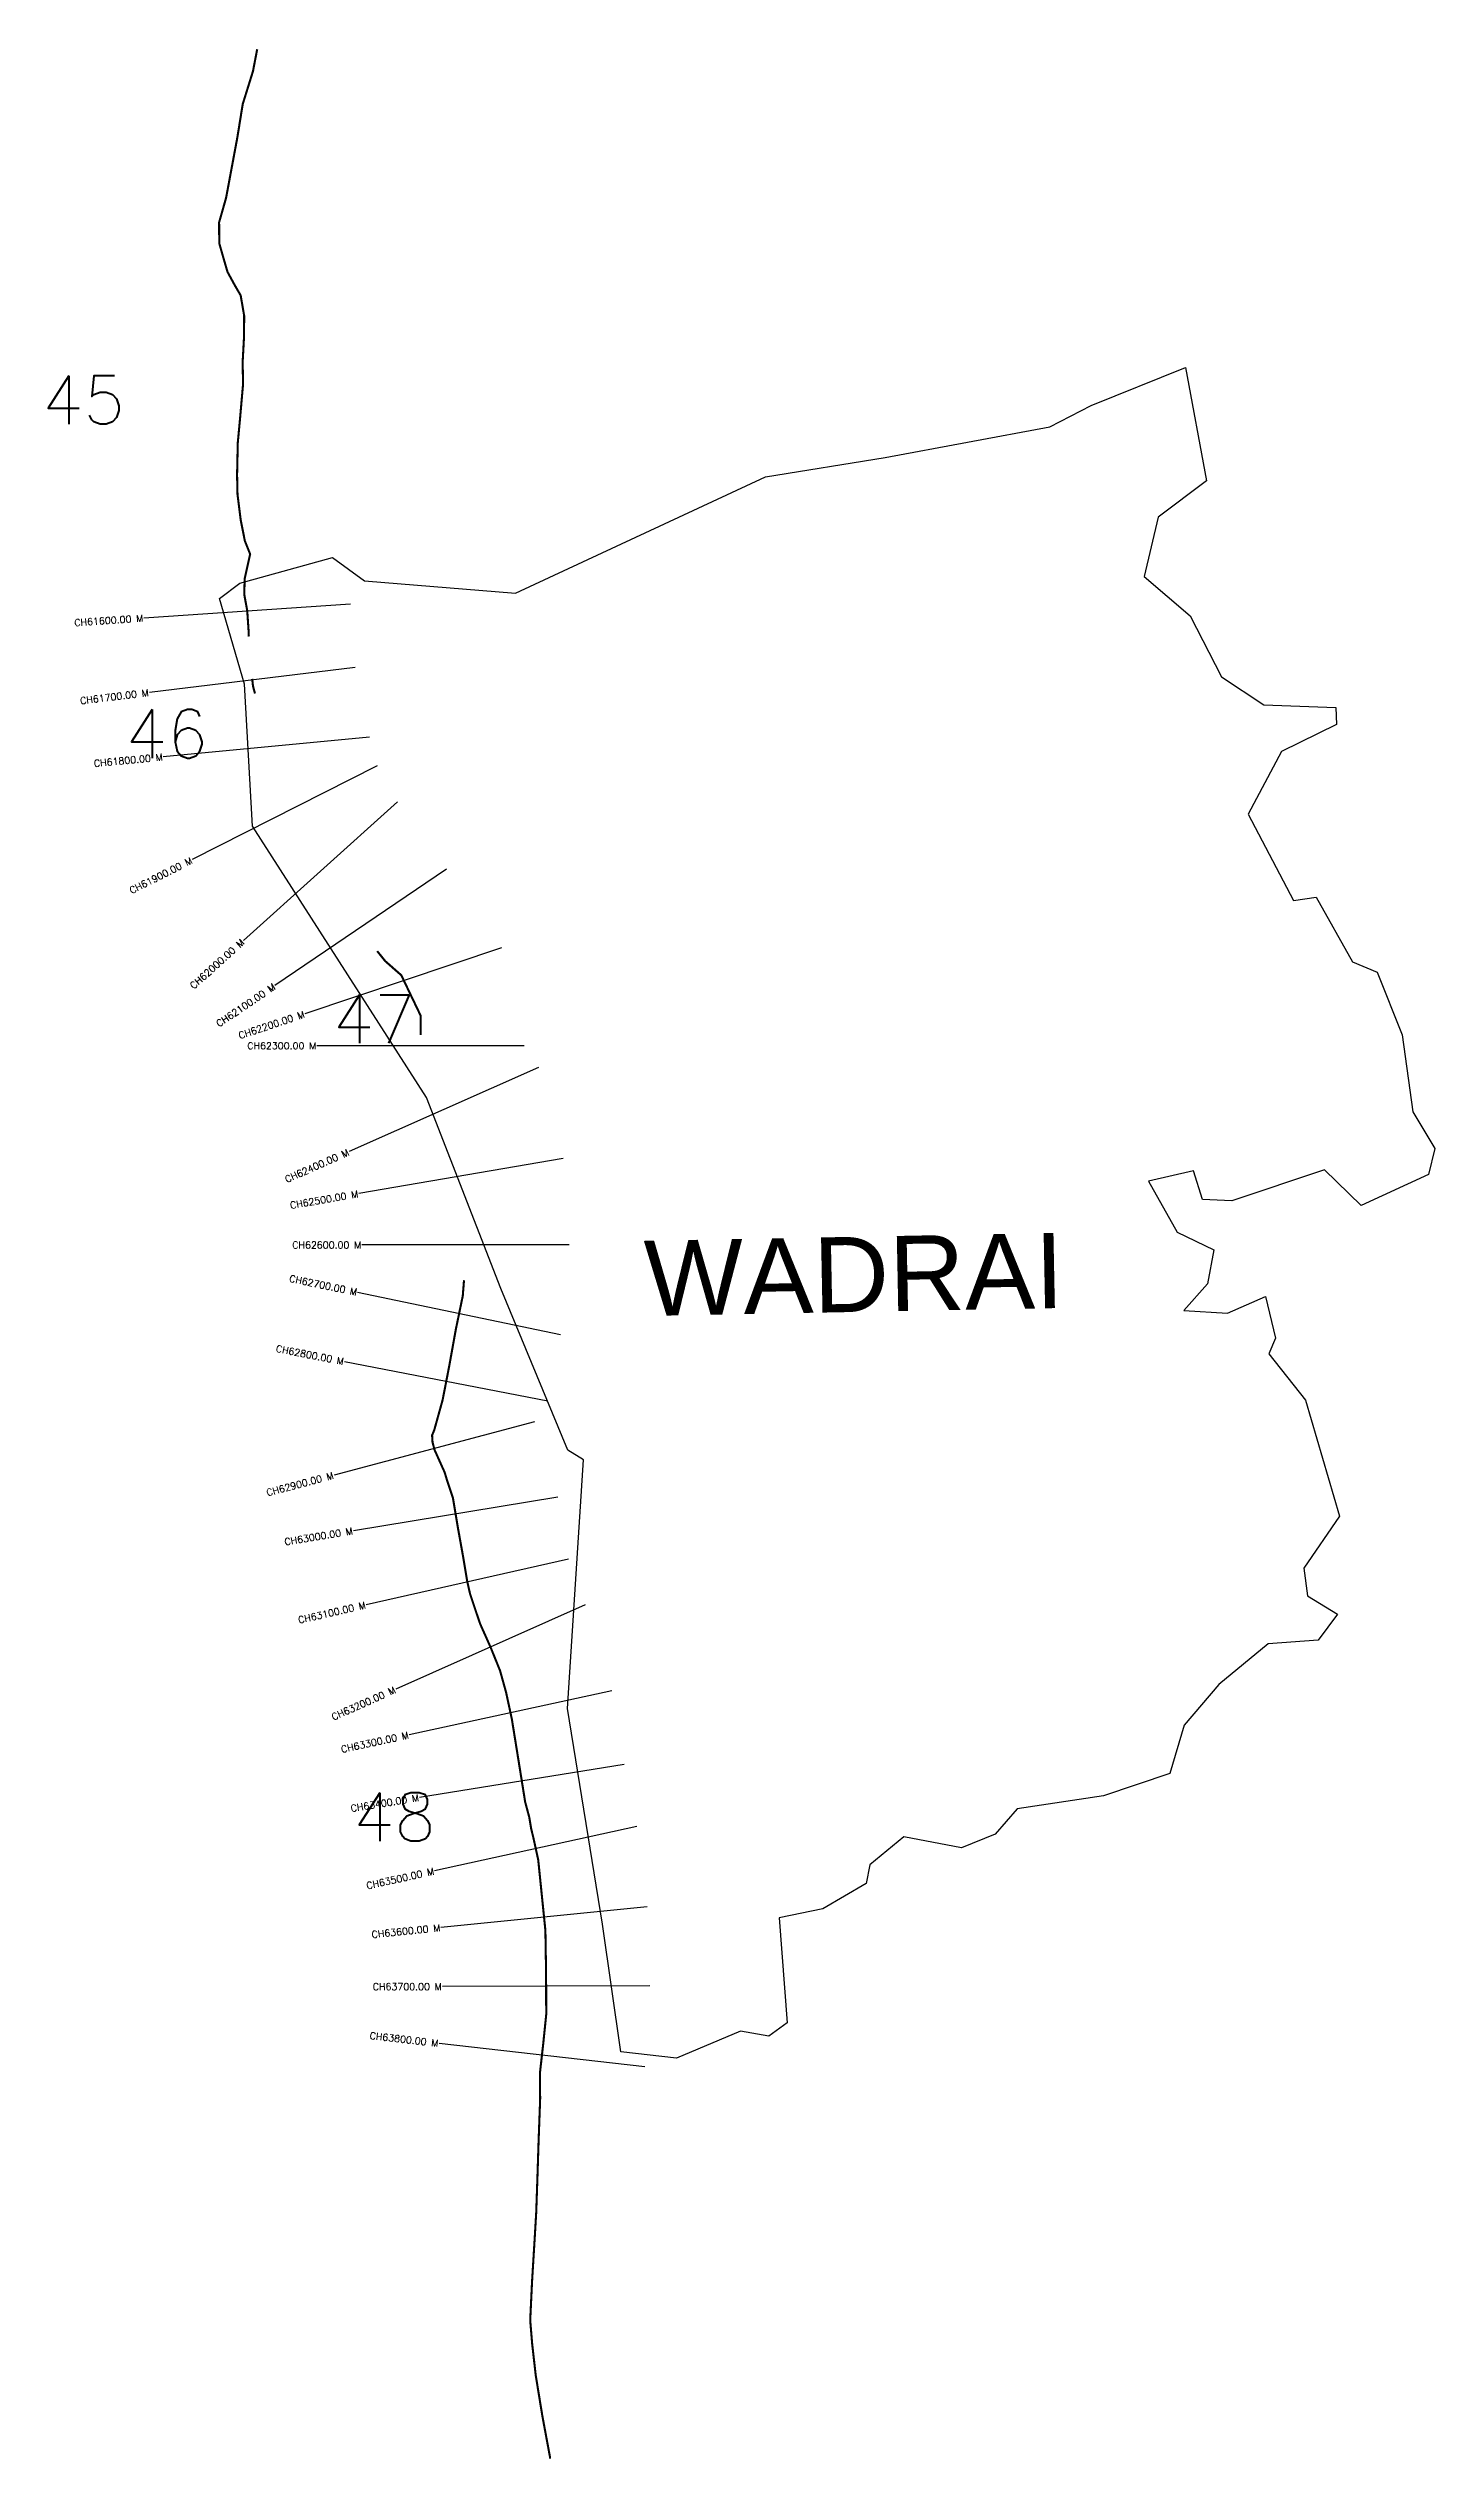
# Model space of a CAD drawing. Header units: metres. Extents: x 259307 to 261314, y 2174607 to 2178096.
import ezdxf
from ezdxf.enums import TextEntityAlignment as Align

# ---------------------------------------------------------------- set-up
doc = ezdxf.new("R2010")
doc.units = ezdxf.units.M
for name, color, linetype in [('CS', 134, 'Continuous'), ('CSMark', 6, 'Continuous'), ('NATURALLY PROTECTED', 3, 'Continuous'), ('village', 3, 'Continuous'), ('VILLAGE NAME', 250, 'Continuous')]:
    doc.layers.add(name, color=color, linetype=linetype)
doc.styles.get("Standard").update_dxf_attribs({"font": 'simplex.shx'})

msp = doc.modelspace()

# ---------------------------------------------------------------- linework, layer by layer
at = {"color": 6, "flags": 128}
msp.add_lwpolyline([(260816.5, 2177578.7), (260953.1, 2177634)], dxfattribs=at)
at = {"layer": 'CS'}
for p, q in [((259744.5, 2177291.4), (259445.2, 2177271.2)), ((259751, 2177199.7), (259453.1, 2177163.7)), ((259771.9, 2177098.9), (259473.3, 2177070.4)), ((259782.9, 2177057.5), (259515.3, 2176921.9)), ((259812.4, 2177005.3), (259589.2, 2176804.9)), ((259883.2, 2176908), (259634.8, 2176739.8)), ((259962.7, 2176794.1), (259678.2, 2176698.8)), ((259995.7, 2176652.5), (259695.7, 2176652.4)), ((260016.5, 2176621), (259742.2, 2176499.4)), ((260051.9, 2176489.4), (259756.3, 2176438.5)), ((260060.8, 2176364.3), (259760.8, 2176364.3)), ((260048.3, 2176234.4), (259754.6, 2176295.6)), ((260030, 2176138.1), (259735.6, 2176195.4)), ((260010.4, 2176108.3), (259720.4, 2176031.4)), ((260044.4, 2175999.6), (259748.4, 2175950.9)), ((260059.7, 2175909.8), (259767.1, 2175843.6)), ((260083.8, 2175843.7), (259809.7, 2175721.7)), ((260122.5, 2175719), (259829.3, 2175655.6)), ((260140.4, 2175612.5), (259844.2, 2175564.9)), ((260158.9, 2175523.1), (259866, 2175458.6)), ((260173.6, 2175406.7), (259875.2, 2175376.6)), ((260177.4, 2175292.2), (259877.4, 2175291.3)), ((260170.4, 2175175.1), (259872.4, 2175209.1))]:
    msp.add_line(p, q, dxfattribs=at)
at = {"layer": 'NATURALLY PROTECTED', "const_width": 3, "flags": 128}
for points in [[(259609.2, 2178094.2), (259603.1, 2178062.4), (259588.3, 2178015), (259580.5, 2177966.7), (259564.2, 2177879.3), (259554.1, 2177843.8), (259554.3, 2177813.5), (259560.5, 2177791.7), (259566.3, 2177771.9), (259577.1, 2177752.2), (259585.3, 2177738.1), (259590.4, 2177708.4), (259590.1, 2177677.2), (259588.2, 2177642.3), (259588.7, 2177609.1), (259584.4, 2177560.1), (259581.1, 2177524.7), (259580.1, 2177478.5), (259580.7, 2177450.2), (259585.3, 2177413.5), (259591.3, 2177383.1), (259599, 2177363.8), (259591.1, 2177328.3), (259590.5, 2177305.4), (259594.8, 2177281.9), (259596.9, 2177250.6), (259597.1, 2177244.6)], [(259606, 2177162.1), (259603.2, 2177172.6), (259601.9, 2177183.3)], [(259782.9, 2176789.4), (259794.5, 2176775), (259817.8, 2176754.5), (259845.7, 2176696.3), (259845.7, 2176668.1)], [(259908.6, 2176313.3), (259906.8, 2176290.6), (259896.8, 2176242.4), (259887.2, 2176189.2), (259877.6, 2176139.9), (259865.4, 2176096.1), (259862.4, 2176089), (259863, 2176079), (259865.9, 2176067.9), (259880.6, 2176035.2), (259884.1, 2176023.4), (259892.5, 2175998.5), (259899.4, 2175957), (259907.5, 2175912), (259913.1, 2175878.2), (259917.3, 2175859.6), (259927.3, 2175829.7), (259932.1, 2175815.7), (259947.1, 2175782.1), (259960.7, 2175748.5), (259969.5, 2175716.9), (259977.8, 2175678.4), (259987.9, 2175615.8), (259997.1, 2175558.4), (260003, 2175536.4), (260005.8, 2175519.6), (260008.9, 2175507.1), (260016, 2175474.6), (260026.4, 2175372.4), (260027.4, 2175309.6), (260027.6, 2175251), (260023.4, 2175210), (260018.5, 2175166.2), (260018.8, 2175128.9), (260016.6, 2175069.1), (260014.7, 2175010.6), (260013.1, 2174964.4), (260010.7, 2174923.8), (260007.1, 2174865), (260004.4, 2174808.6), (260007.3, 2174773.8), (260012.4, 2174728.9), (260021.9, 2174670.5), (260032.9, 2174611.4), (260033.2, 2174608.2)]]:
    msp.add_lwpolyline(points, dxfattribs=at)
at = {"layer": 'village', "color": 6}
for points in [[(260953.1, 2177634, 0), (260983.3, 2177470, 0), (260913.2, 2177417.1, 0), (260892.9, 2177331.3, 0), (260959.9, 2177274.4, 0), (261004.9, 2177186.2, 0), (261066.2, 2177145.6, 0), (261170.4, 2177141.8, 0), (261171.6, 2177117.3, 0), (261091.9, 2177078.1, 0), (261043.6, 2176987.7, 0), (261109.1, 2176862.4, 0), (261142.3, 2176867.3, 0), (261194.6, 2176774, 0), (261230.3, 2176758.8, 0), (261266.8, 2176668.3, 0), (261281.9, 2176557.1, 0), (261313.8, 2176504, 0)], [(261313.8, 2176504, 0), (261304.7, 2176466.3, 0), (261207.4, 2176421.3, 0), (261154.3, 2176472.9, 0), (261020.2, 2176428.3, 0), (260977.5, 2176430.2, 0), (260964.5, 2176471.6, 0), (260899.5, 2176456.8, 0), (260941, 2176382.9, 0), (260994.1, 2176357.4, 0), (260985, 2176308, 0), (260950.7, 2176269.6, 0), (261013.8, 2176265.5, 0), (261068.7, 2176289.8, 0), (261083.3, 2176229.4, 0), (261073.5, 2176206.7, 0), (261126.6, 2176139.5, 0), (261175.8, 2175971.7, 0), (261124.1, 2175896.8, 0), (261129.6, 2175856.6, 0), (261173.1, 2175830, 0), (261144.8, 2175792.3, 0), (261072.8, 2175787.1, 0), (261001.4, 2175728.3, 0), (260950.8, 2175669.5, 0), (260930.3, 2175599.4, 0), (260834.3, 2175567.4, 0), (260709.4, 2175548.4, 0), (260677.5, 2175511.8, 0), (260628.9, 2175492, 0), (260545.3, 2175507.8, 0), (260495.8, 2175467.4, 0), (260490.5, 2175440.2, 0), (260427.8, 2175403.9, 0), (260365, 2175390.7, 0), (260376.2, 2175239, 0), (260349.7, 2175219.3, 0), (260308.8, 2175226.8, 0), (260216, 2175187.7, 0), (260135.8, 2175197.1, 0), (260109.1, 2175381.8, 0), (260058.4, 2175693.7, 0), (260081.4, 2176053.6, 0), (260058.8, 2176067.3, 0), (259961.8, 2176301.5, 0), (259854.4, 2176577.5, 0), (259602.5, 2176970.3, 0), (259590.8, 2177175.5, 0), (259554.6, 2177299.5, 0), (259583.9, 2177321.6, 0), (259718, 2177359, 0), (259764.6, 2177325, 0), (259983.2, 2177307.4, 0), (260345.1, 2177475.5, 0), (260518.1, 2177503.6, 0), (260756.5, 2177547.9, 0), (260816.5, 2177578.7, 0)]]:
    msp.add_polyline3d(points, dxfattribs=at)

# ---------------------------------------------------------------- texts
at = {"char_height": 70, "attachment_point": 1}
for s, insert in [('45', (259297.7, 2177621.6)), ('46', (259418.4, 2177138.8)), ('47', (259718.4, 2176726.1)), ('48', (259747.8, 2175571.8))]:
    msp.add_mtext_dynamic_manual_height_columns(s, width=95.172, gutter_width=1, heights=[0], dxfattribs=dict(at, insert=insert))
at = {"layer": 'CSMark'}
for s, rotation, p in [('CH61600.00 M', 3.8508, (259444.2, 2177271.2)), ('CH61700.00 M', 6.8913, (259452.1, 2177163.5)), ('CH61800.00 M', 5.4517, (259472.3, 2177070.3)), ('CH61900.00 M', 26.8861, (259514.4, 2176921.4)), ('CH62000.00 M', 41.9254, (259588.4, 2176804.2)), ('CH62100.00 M', 34.1198, (259634, 2176739.2)), ('CH62200.00 M', 18.5137, (259677.3, 2176698.5)), ('CH62300.00 M', 0.0088, (259694.7, 2176652.4)), ('CH62400.00 M', 23.9207, (259741.3, 2176499)), ('CH62500.00 M', 9.7677, (259755.3, 2176438.3)), ('CH62700.00 M', 348.2345, (259753.7, 2176295.8)), ('CH62800.00 M', 348.9761, (259734.6, 2176195.6)), ('CH62900.00 M', 14.8559, (259719.4, 2176031.1)), ('CH63000.00 M', 9.3452, (259747.4, 2175950.7)), ('CH63100.00 M', 12.7528, (259766.1, 2175843.4)), ('CH63200.00 M', 23.9959, (259808.8, 2175721.3)), ('CH63300.00 M', 12.1999, (259828.3, 2175655.4)), ('CH63400.00 M', 9.1386, (259843.2, 2175564.7)), ('CH63500.00 M', 12.4156, (259865, 2175458.4)), ('CH63600.00 M', 5.7703, (259874.2, 2175376.5)), ('CH63700.00 M', 0.1686, (259876.4, 2175291.3)), ('CH63800.00 M', 353.5041, (259871.4, 2175209.2))]:
    msp.add_text(s, height=10, rotation=rotation, dxfattribs=at).set_placement(p, align=Align.MIDDLE_RIGHT)
msp.add_text('CH62600.00 M', height=10, dxfattribs=at).set_placement((259759.8, 2176364.3), align=Align.MIDDLE_RIGHT)
at = {"layer": 'VILLAGE NAME', "insert": (260168.3, 2176370.2), "char_height": 108.748, "attachment_point": 1, "rotation": 1.1028}
msp.add_mtext_dynamic_manual_height_columns('{\\fArial|b0|i0|c0|p34;WADRAI}', width=726.929, gutter_width=543.7, heights=[0], dxfattribs=at)

doc.saveas('drawing.dxf')
